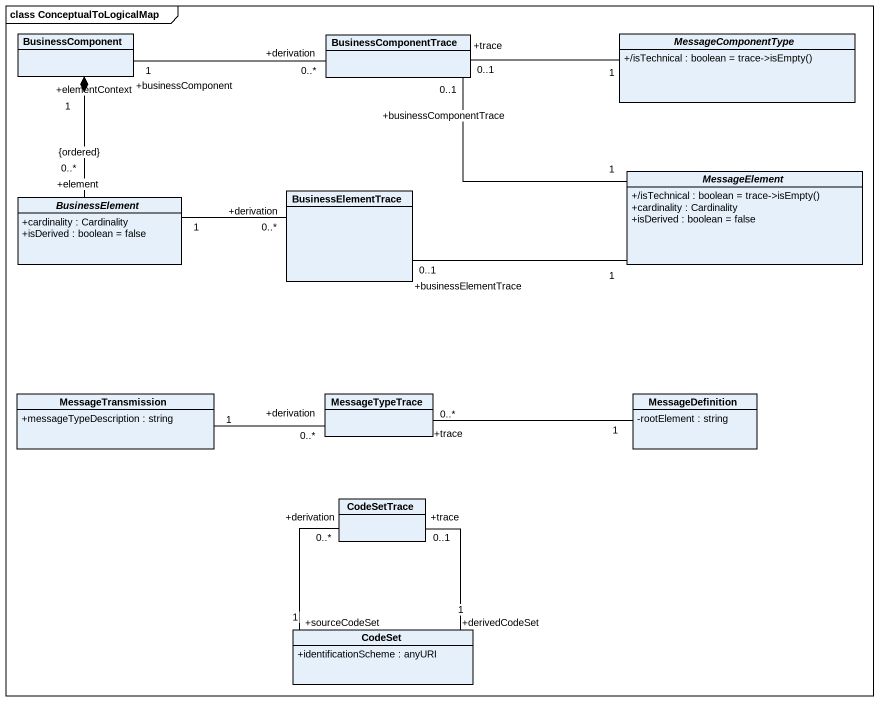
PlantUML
@startuml
mainframe class ConceptualToLogicalMap
hide circle
hide empty members
skinparam classAttributeIconSize 0
class BusinessComponent
class BusinessComponentTrace
abstract class MessageComponentType {
  {field} +/isTechnical : boolean = trace->isEmpty()
}
abstract class MessageElement {
  {field} +/isTechnical : boolean = trace->isEmpty()
  +cardinality : Cardinality
  +isDerived : boolean = false
}
abstract class BusinessElement {
  +cardinality : Cardinality
  +isDerived : boolean = false
}
class BusinessElementTrace
class MessageTransmission {
  +messageTypeDescription : string
}
class MessageTypeTrace
class MessageDefinition {
  -rootElement : string
}
class CodeSetTrace
class CodeSet {
  +identificationScheme : anyURI
}
BusinessComponent "+businessComponent\n1" -right- "+derivation\n0..*" BusinessComponentTrace
BusinessComponent "+elementContext\n1" *-- "+element\n0..*\n{ordered}" BusinessElement
BusinessComponentTrace "+trace\n0..1" -right- "1" MessageComponentType
MessageElement "1" -left- "+businessComponentTrace\n0..1" BusinessComponentTrace
BusinessElement "1" -right- "+derivation\n0..*" BusinessElementTrace
BusinessElementTrace "+businessElementTrace\n0..1" -right- "1" MessageElement
MessageTransmission "1" -right- "+derivation\n0..*" MessageTypeTrace
MessageTypeTrace "+trace\n0..*" -right- "1" MessageDefinition
CodeSetTrace "+derivation\n0..*" -- "+sourceCodeSet\n1" CodeSet
CodeSetTrace "+trace\n0..1" -- "+derivedCodeSet\n1" CodeSet
@enduml
